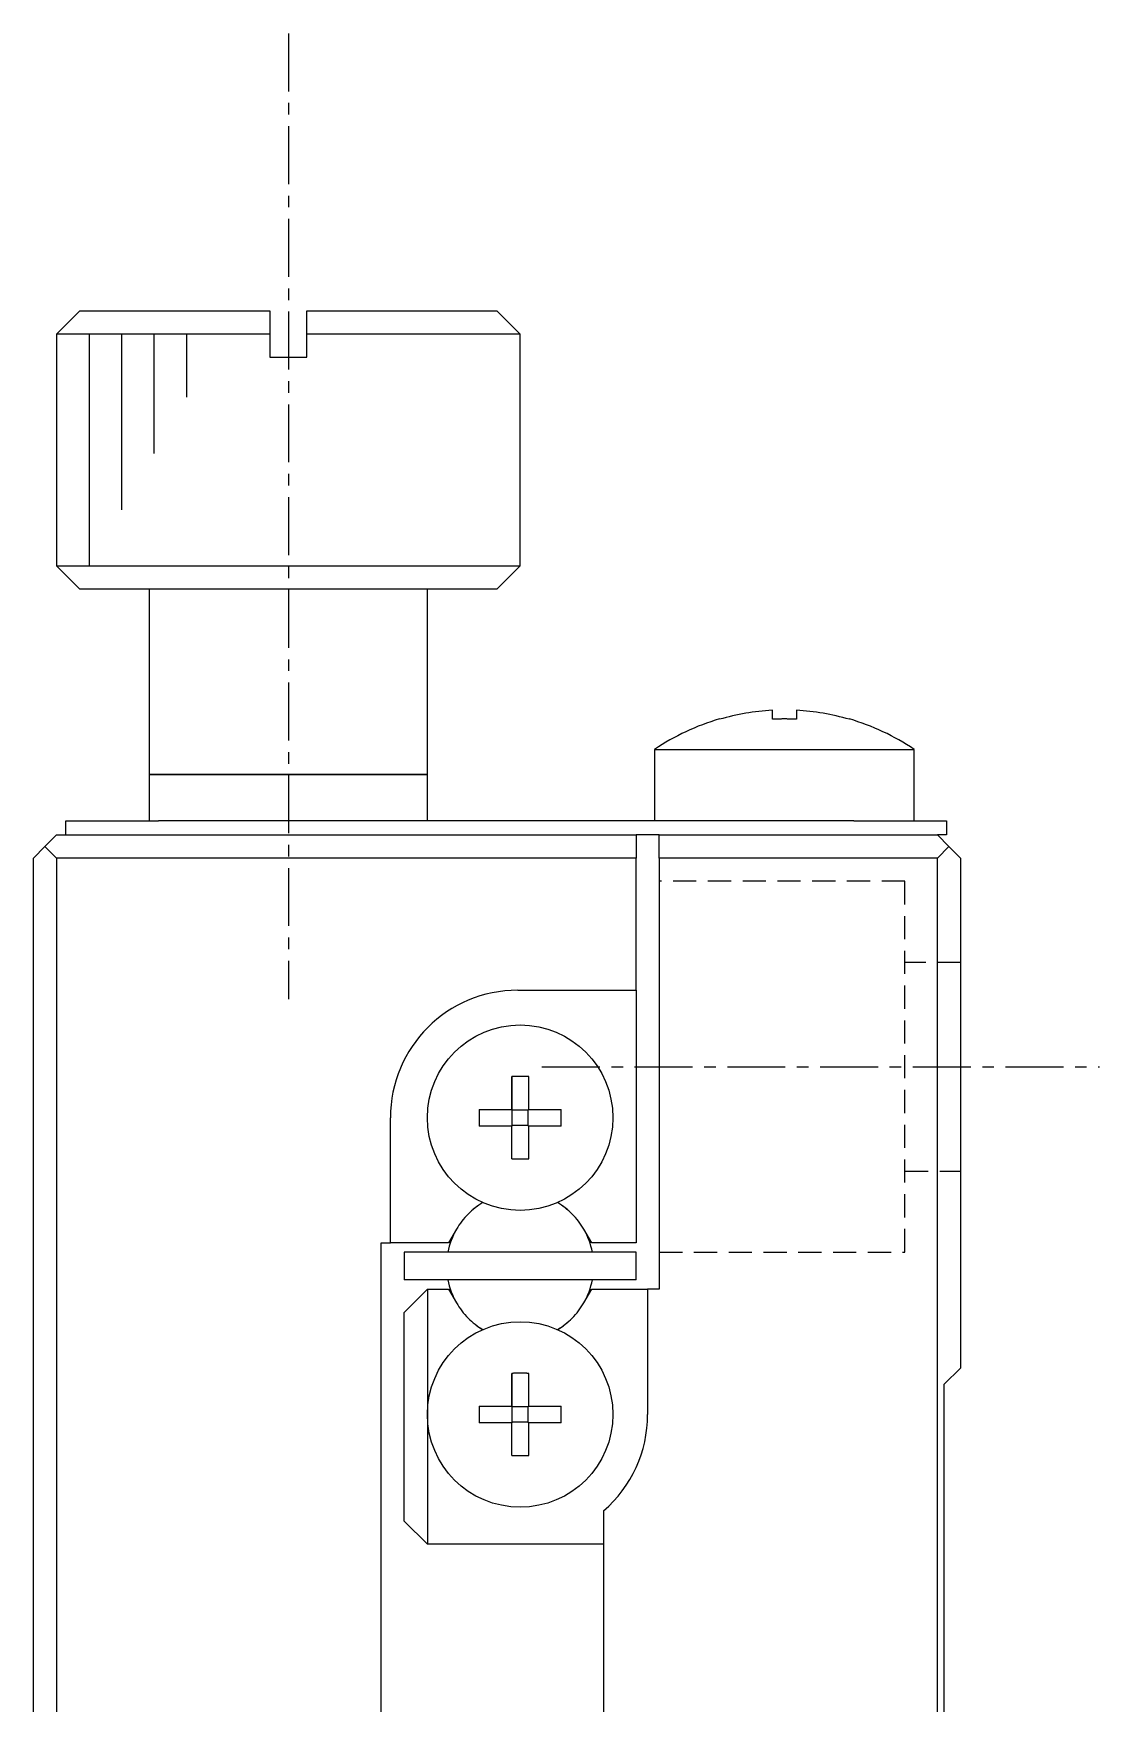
# Model space of a CAD drawing. Extents: x 1584 to 1890, y 19 to 245.
# Drawn here: x 1867.08 to 1890.08, y 208.47 to 244.49 of the extents above; entities that cross this region are included whole.
import ezdxf

# ---------------------------------------------------------------- set-up
doc = ezdxf.new("R2010")
doc.units = 0
doc.linetypes.add('CENTER', pattern=[2, 1.25, -0.25, 0.25, -0.25])
doc.linetypes.add('DASHED', pattern=[0.75, 0.5, -0.25])
doc.layers.get('0').update_dxf_attribs({"linetype": 'CONTINUOUS'})
doc.layers.add('CENTER', color=1, linetype='CENTER')

msp = doc.modelspace()

# ---------------------------------------------------------------- linework, layer by layer
at = {"color": 7, "linetype": 'CONTINUOUS'}
for p, q in [((1868.076, 238.504), (1867.576, 238.004)), ((1868.076, 238.504), (1872.176, 238.504)), ((1872.176, 238.504), (1872.176, 238.004)), ((1872.976, 238.004), (1872.976, 238.504)), ((1872.976, 238.504), (1877.076, 238.504)), ((1877.576, 238.004), (1877.076, 238.504)), ((1867.576, 238.004), (1867.576, 233.004)), ((1872.176, 238.004), (1867.576, 238.004)), ((1872.176, 238.004), (1872.176, 237.504)), ((1872.976, 237.504), (1872.976, 238.004)), ((1877.576, 238.004), (1872.976, 238.004)), ((1877.576, 233.004), (1877.576, 238.004)), ((1872.176, 237.504), (1872.976, 237.504)), ((1867.576, 233.004), (1868.076, 232.504)), ((1867.576, 233.004), (1872.576, 233.004)), ((1872.576, 233.004), (1877.576, 233.004)), ((1877.076, 232.504), (1877.576, 233.004)), ((1872.576, 232.504), (1868.076, 232.504)), ((1869.576, 232.504), (1869.576, 228.504)), ((1877.076, 232.504), (1872.576, 232.504)), ((1875.576, 228.504), (1875.576, 232.504)), ((1883.016, 229.698), (1883.016, 229.891)), ((1883.536, 229.891), (1883.536, 229.698)), ((1881.877, 229.698), (1881.874, 229.704)), ((1884.678, 229.704), (1884.675, 229.698)), ((1880.476, 229.047), (1880.476, 227.504)), ((1880.476, 229.047), (1886.076, 229.047)), ((1886.076, 227.504), (1886.076, 229.047)), ((1869.576, 228.504), (1869.576, 227.504)), ((1872.576, 228.504), (1869.576, 228.504)), ((1869.576, 228.504), (1872.576, 228.504)), ((1875.576, 228.504), (1872.576, 228.504)), ((1872.576, 228.504), (1875.576, 228.504)), ((1875.576, 227.504), (1875.576, 228.504)), ((1867.776, 227.504), (1869.776, 227.504)), ((1867.776, 227.204), (1867.776, 227.504)), ((1882.026, 227.504), (1869.776, 227.504)), ((1884.526, 227.504), (1882.026, 227.504)), ((1884.776, 227.504), (1884.526, 227.504)), ((1884.776, 227.504), (1886.776, 227.504)), ((1886.776, 227.504), (1886.776, 227.204)), ((1867.076, 226.704), (1867.326, 226.954)), ((1867.326, 226.954), (1867.576, 227.204)), ((1867.576, 226.704), (1867.326, 226.954)), ((1867.576, 227.204), (1880.076, 227.204)), ((1880.076, 227.204), (1880.076, 226.704)), ((1880.576, 227.204), (1880.076, 227.204)), ((1880.576, 226.704), (1880.576, 227.204)), ((1880.576, 227.204), (1886.576, 227.204)), ((1886.576, 227.204), (1886.826, 226.954)), ((1886.776, 227.204), (1886.576, 227.204)), ((1886.826, 226.954), (1886.576, 226.704)), ((1887.076, 226.704), (1886.826, 226.954)), ((1867.076, 127.704), (1867.076, 226.704)), ((1880.076, 226.704), (1867.576, 226.704)), ((1867.576, 226.704), (1867.576, 127.704)), ((1880.076, 223.854), (1880.076, 226.704)), ((1886.576, 226.704), (1880.576, 226.704)), ((1880.576, 226.704), (1880.576, 217.404)), ((1886.576, 127.704), (1886.576, 226.704)), ((1887.076, 226.704), (1887.076, 215.704)), ((1877.526, 223.854), (1880.076, 223.854)), ((1880.076, 223.854), (1880.076, 218.404)), ((1877.396, 221.991), (1877.396, 221.284)), ((1877.396, 221.284), (1877.396, 221.991)), ((1877.756, 221.991), (1877.756, 221.284)), ((1876.689, 221.284), (1877.396, 221.284)), ((1877.406, 221.274), (1877.396, 221.284)), ((1877.406, 220.935), (1877.406, 221.274)), ((1877.406, 221.274), (1877.745, 221.274)), ((1877.745, 221.274), (1877.756, 221.284)), ((1877.745, 221.274), (1877.745, 220.935)), ((1877.756, 221.284), (1878.462, 221.284)), ((1874.776, 218.404), (1874.776, 221.104)), ((1877.396, 220.924), (1876.689, 220.924)), ((1877.406, 220.935), (1877.396, 220.924)), ((1877.396, 220.218), (1877.396, 220.924)), ((1877.396, 220.218), (1877.396, 220.924)), ((1877.745, 220.935), (1877.406, 220.935)), ((1877.745, 220.935), (1877.756, 220.924)), ((1878.462, 220.924), (1877.756, 220.924)), ((1877.756, 220.924), (1877.756, 220.218)), ((1876.201, 218.698), (1876.031, 218.404)), ((1879.12, 218.404), (1878.951, 218.698)), ((1874.576, 218.404), (1874.776, 218.404)), ((1874.576, 136.004), (1874.576, 218.404)), ((1876.031, 218.404), (1874.776, 218.404)), ((1880.076, 218.404), (1879.12, 218.404)), ((1880.076, 218.204), (1875.076, 218.204)), ((1875.076, 218.204), (1875.076, 217.604)), ((1880.076, 217.604), (1880.076, 218.204)), ((1880.076, 217.604), (1875.076, 217.604)), ((1875.076, 216.904), (1875.576, 217.404)), ((1875.576, 217.404), (1876.031, 217.404)), ((1875.576, 217.404), (1875.576, 214.704)), ((1876.031, 217.404), (1876.201, 217.111)), ((1878.951, 217.111), (1879.12, 217.404)), ((1879.12, 217.404), (1880.326, 217.404)), ((1880.576, 217.404), (1880.326, 217.404)), ((1880.326, 217.404), (1880.326, 214.704)), ((1875.076, 212.404), (1875.076, 216.904)), ((1877.396, 215.591), (1877.396, 214.884)), ((1877.396, 214.884), (1877.396, 215.591)), ((1877.756, 215.591), (1877.756, 214.884)), ((1886.726, 215.354), (1887.076, 215.704)), ((1886.726, 139.054), (1886.726, 215.354)), ((1875.576, 214.704), (1875.576, 211.904)), ((1876.689, 214.884), (1877.396, 214.884)), ((1877.406, 214.874), (1877.396, 214.884)), ((1877.406, 214.535), (1877.406, 214.874)), ((1877.406, 214.874), (1877.745, 214.874)), ((1877.745, 214.874), (1877.756, 214.884)), ((1877.745, 214.874), (1877.745, 214.535)), ((1877.756, 214.884), (1878.462, 214.884)), ((1877.396, 214.524), (1876.689, 214.524)), ((1877.406, 214.535), (1877.396, 214.524)), ((1877.396, 213.818), (1877.396, 214.524)), ((1877.396, 213.818), (1877.396, 214.524)), ((1877.745, 214.535), (1877.406, 214.535)), ((1877.745, 214.535), (1877.756, 214.524)), ((1878.462, 214.524), (1877.756, 214.524)), ((1877.756, 214.524), (1877.756, 213.818)), ((1879.376, 212.625), (1879.376, 189.779)), ((1875.576, 211.904), (1875.076, 212.404)), ((1879.376, 211.904), (1875.576, 211.904))]:
    msp.add_line(p, q, dxfattribs=at)
at = {"color": 3, "linetype": 'CONTINUOUS'}
for p, q in [((1868.276, 238.004), (1868.276, 233.004)), ((1868.976, 238.004), (1868.976, 234.217)), ((1869.676, 238.004), (1869.676, 235.429)), ((1870.376, 238.004), (1870.376, 236.642))]:
    msp.add_line(p, q, dxfattribs=at)
at = {"color": 3, "linetype": 'DASHED'}
for p, q in [((1885.876, 226.204), (1880.576, 226.204)), ((1885.876, 218.204), (1885.876, 226.204)), ((1887.076, 224.454), (1885.876, 224.454)), ((1885.876, 219.954), (1887.076, 219.954)), ((1880.576, 218.204), (1885.876, 218.204))]:
    msp.add_line(p, q, dxfattribs=at)
at = {"color": 7, "linetype": 'CONTINUOUS'}
for points in [[(1883.54, 229.698, 0), (1883.53, 229.698, 0), (1883.53, 229.698, 0), (1883.52, 229.698, 0), (1883.52, 229.698, 0), (1883.52, 229.699, 0), (1883.51, 229.699, 0), (1883.51, 229.699, 0), (1883.5, 229.699, 0), (1883.5, 229.699, 0), (1883.5, 229.699, 0), (1883.49, 229.7, 0), (1883.49, 229.7, 0), (1883.48, 229.7, 0), (1883.48, 229.7, 0), (1883.47, 229.7, 0), (1883.47, 229.7, 0), (1883.47, 229.7, 0), (1883.46, 229.701, 0), (1883.46, 229.701, 0), (1883.45, 229.701, 0), (1883.45, 229.701, 0), (1883.45, 229.701, 0), (1883.44, 229.701, 0), (1883.44, 229.701, 0), (1883.43, 229.702, 0), (1883.43, 229.702, 0), (1883.43, 229.702, 0), (1883.42, 229.702, 0), (1883.42, 229.702, 0), (1883.41, 229.702, 0), (1883.41, 229.702, 0), (1883.41, 229.702, 0), (1883.4, 229.702, 0), (1883.4, 229.702, 0), (1883.39, 229.703, 0), (1883.39, 229.703, 0), (1883.39, 229.703, 0), (1883.38, 229.703, 0), (1883.38, 229.703, 0), (1883.37, 229.703, 0), (1883.37, 229.703, 0), (1883.37, 229.703, 0), (1883.36, 229.703, 0), (1883.36, 229.703, 0), (1883.35, 229.703, 0), (1883.35, 229.703, 0), (1883.34, 229.703, 0), (1883.34, 229.703, 0), (1883.34, 229.703, 0), (1883.33, 229.704, 0), (1883.33, 229.704, 0), (1883.32, 229.704, 0), (1883.32, 229.704, 0), (1883.32, 229.704, 0), (1883.31, 229.704, 0), (1883.31, 229.704, 0), (1883.3, 229.704, 0), (1883.3, 229.704, 0), (1883.3, 229.704, 0), (1883.29, 229.704, 0), (1883.29, 229.704, 0), (1883.28, 229.704, 0), (1883.28, 229.704, 0), (1883.28, 229.704, 0), (1883.27, 229.704, 0), (1883.27, 229.704, 0), (1883.26, 229.704, 0), (1883.26, 229.704, 0), (1883.26, 229.704, 0), (1883.25, 229.704, 0), (1883.25, 229.704, 0), (1883.24, 229.704, 0), (1883.24, 229.704, 0), (1883.24, 229.704, 0), (1883.23, 229.704, 0), (1883.23, 229.704, 0), (1883.22, 229.704, 0), (1883.22, 229.704, 0), (1883.21, 229.703, 0), (1883.21, 229.703, 0), (1883.21, 229.703, 0), (1883.2, 229.703, 0), (1883.2, 229.703, 0), (1883.19, 229.703, 0), (1883.19, 229.703, 0), (1883.19, 229.703, 0), (1883.18, 229.703, 0), (1883.18, 229.703, 0), (1883.17, 229.703, 0), (1883.17, 229.703, 0), (1883.17, 229.703, 0), (1883.16, 229.703, 0), (1883.16, 229.703, 0), (1883.15, 229.702, 0), (1883.15, 229.702, 0), (1883.15, 229.702, 0), (1883.14, 229.702, 0), (1883.14, 229.702, 0), (1883.13, 229.702, 0), (1883.13, 229.702, 0), (1883.13, 229.702, 0), (1883.12, 229.702, 0), (1883.12, 229.702, 0), (1883.11, 229.701, 0), (1883.11, 229.701, 0), (1883.11, 229.701, 0), (1883.1, 229.701, 0), (1883.1, 229.701, 0), (1883.09, 229.701, 0), (1883.09, 229.701, 0), (1883.08, 229.7, 0), (1883.08, 229.7, 0), (1883.08, 229.7, 0), (1883.07, 229.7, 0), (1883.07, 229.7, 0), (1883.06, 229.7, 0), (1883.06, 229.7, 0), (1883.06, 229.699, 0), (1883.05, 229.699, 0), (1883.05, 229.699, 0), (1883.04, 229.699, 0), (1883.04, 229.699, 0), (1883.04, 229.699, 0), (1883.03, 229.698, 0), (1883.03, 229.698, 0), (1883.02, 229.698, 0), (1883.02, 229.698, 0), (1883.02, 229.698, 0)], [(1877.76, 221.991, 0), (1877.75, 221.991, 0), (1877.75, 221.991, 0), (1877.75, 221.991, 0), (1877.74, 221.991, 0), (1877.74, 221.991, 0), (1877.74, 221.991, 0), (1877.74, 221.991, 0), (1877.73, 221.991, 0), (1877.73, 221.991, 0), (1877.73, 221.991, 0), (1877.72, 221.992, 0), (1877.72, 221.992, 0), (1877.72, 221.992, 0), (1877.72, 221.992, 0), (1877.71, 221.992, 0), (1877.71, 221.992, 0), (1877.71, 221.992, 0), (1877.71, 221.992, 0), (1877.7, 221.992, 0), (1877.7, 221.992, 0), (1877.7, 221.992, 0), (1877.69, 221.992, 0), (1877.69, 221.992, 0), (1877.69, 221.992, 0), (1877.69, 221.992, 0), (1877.68, 221.992, 0), (1877.68, 221.992, 0), (1877.68, 221.992, 0), (1877.67, 221.992, 0), (1877.67, 221.992, 0), (1877.67, 221.992, 0), (1877.67, 221.992, 0), (1877.66, 221.993, 0), (1877.66, 221.993, 0), (1877.66, 221.993, 0), (1877.65, 221.993, 0), (1877.65, 221.993, 0), (1877.65, 221.993, 0), (1877.65, 221.993, 0), (1877.64, 221.993, 0), (1877.64, 221.993, 0), (1877.64, 221.993, 0), (1877.63, 221.993, 0), (1877.63, 221.993, 0), (1877.63, 221.993, 0), (1877.63, 221.993, 0), (1877.62, 221.993, 0), (1877.62, 221.993, 0), (1877.62, 221.993, 0), (1877.62, 221.993, 0), (1877.61, 221.993, 0), (1877.61, 221.993, 0), (1877.61, 221.993, 0), (1877.6, 221.993, 0), (1877.6, 221.993, 0), (1877.6, 221.993, 0), (1877.6, 221.993, 0), (1877.59, 221.993, 0), (1877.59, 221.993, 0), (1877.59, 221.993, 0), (1877.58, 221.993, 0), (1877.58, 221.993, 0), (1877.58, 221.993, 0), (1877.58, 221.993, 0), (1877.57, 221.993, 0), (1877.57, 221.993, 0), (1877.57, 221.993, 0), (1877.56, 221.993, 0), (1877.56, 221.993, 0), (1877.56, 221.993, 0), (1877.56, 221.993, 0), (1877.55, 221.993, 0), (1877.55, 221.993, 0), (1877.55, 221.993, 0), (1877.54, 221.993, 0), (1877.54, 221.993, 0), (1877.54, 221.993, 0), (1877.54, 221.993, 0), (1877.53, 221.993, 0), (1877.53, 221.993, 0), (1877.53, 221.993, 0), (1877.53, 221.993, 0), (1877.52, 221.993, 0), (1877.52, 221.993, 0), (1877.52, 221.993, 0), (1877.51, 221.993, 0), (1877.51, 221.993, 0), (1877.51, 221.993, 0), (1877.51, 221.993, 0), (1877.5, 221.993, 0), (1877.5, 221.993, 0), (1877.5, 221.993, 0), (1877.49, 221.993, 0), (1877.49, 221.993, 0), (1877.49, 221.993, 0), (1877.49, 221.992, 0), (1877.48, 221.992, 0), (1877.48, 221.992, 0), (1877.48, 221.992, 0), (1877.47, 221.992, 0), (1877.47, 221.992, 0), (1877.47, 221.992, 0), (1877.47, 221.992, 0), (1877.46, 221.992, 0), (1877.46, 221.992, 0), (1877.46, 221.992, 0), (1877.45, 221.992, 0), (1877.45, 221.992, 0), (1877.45, 221.992, 0), (1877.45, 221.992, 0), (1877.44, 221.992, 0), (1877.44, 221.992, 0), (1877.44, 221.992, 0), (1877.44, 221.992, 0), (1877.43, 221.992, 0), (1877.43, 221.992, 0), (1877.43, 221.992, 0), (1877.42, 221.991, 0), (1877.42, 221.991, 0), (1877.42, 221.991, 0), (1877.42, 221.991, 0), (1877.41, 221.991, 0), (1877.41, 221.991, 0), (1877.41, 221.991, 0), (1877.4, 221.991, 0), (1877.4, 221.991, 0), (1877.4, 221.991, 0), (1877.4, 221.991, 0)], [(1876.69, 221.284, 0), (1876.69, 221.282, 0), (1876.69, 221.279, 0), (1876.69, 221.276, 0), (1876.69, 221.273, 0), (1876.69, 221.27, 0), (1876.69, 221.268, 0), (1876.69, 221.265, 0), (1876.69, 221.262, 0), (1876.69, 221.259, 0), (1876.69, 221.256, 0), (1876.69, 221.254, 0), (1876.69, 221.251, 0), (1876.69, 221.248, 0), (1876.69, 221.245, 0), (1876.69, 221.242, 0), (1876.69, 221.239, 0), (1876.69, 221.237, 0), (1876.69, 221.234, 0), (1876.69, 221.231, 0), (1876.69, 221.228, 0), (1876.69, 221.225, 0), (1876.69, 221.223, 0), (1876.69, 221.22, 0), (1876.69, 221.217, 0), (1876.69, 221.214, 0), (1876.69, 221.211, 0), (1876.69, 221.209, 0), (1876.69, 221.206, 0), (1876.69, 221.203, 0), (1876.69, 221.2, 0), (1876.69, 221.197, 0), (1876.69, 221.194, 0), (1876.69, 221.192, 0), (1876.69, 221.189, 0), (1876.69, 221.186, 0), (1876.69, 221.183, 0), (1876.69, 221.18, 0), (1876.69, 221.178, 0), (1876.69, 221.175, 0), (1876.69, 221.172, 0), (1876.69, 221.169, 0), (1876.69, 221.166, 0), (1876.69, 221.164, 0), (1876.69, 221.161, 0), (1876.69, 221.158, 0), (1876.69, 221.155, 0), (1876.69, 221.152, 0), (1876.69, 221.149, 0), (1876.69, 221.147, 0), (1876.69, 221.144, 0), (1876.69, 221.141, 0), (1876.69, 221.138, 0), (1876.69, 221.135, 0), (1876.69, 221.133, 0), (1876.69, 221.13, 0), (1876.69, 221.127, 0), (1876.69, 221.124, 0), (1876.69, 221.121, 0), (1876.69, 221.119, 0), (1876.69, 221.116, 0), (1876.69, 221.113, 0), (1876.69, 221.11, 0), (1876.69, 221.107, 0), (1876.69, 221.104, 0), (1876.69, 221.102, 0), (1876.69, 221.099, 0), (1876.69, 221.096, 0), (1876.69, 221.093, 0), (1876.69, 221.09, 0), (1876.69, 221.088, 0), (1876.69, 221.085, 0), (1876.69, 221.082, 0), (1876.69, 221.079, 0), (1876.69, 221.076, 0), (1876.69, 221.073, 0), (1876.69, 221.071, 0), (1876.69, 221.068, 0), (1876.69, 221.065, 0), (1876.69, 221.062, 0), (1876.69, 221.059, 0), (1876.69, 221.057, 0), (1876.69, 221.054, 0), (1876.69, 221.051, 0), (1876.69, 221.048, 0), (1876.69, 221.045, 0), (1876.69, 221.043, 0), (1876.69, 221.04, 0), (1876.69, 221.037, 0), (1876.69, 221.034, 0), (1876.69, 221.031, 0), (1876.69, 221.028, 0), (1876.69, 221.026, 0), (1876.69, 221.023, 0), (1876.69, 221.02, 0), (1876.69, 221.017, 0), (1876.69, 221.014, 0), (1876.69, 221.012, 0), (1876.69, 221.009, 0), (1876.69, 221.006, 0), (1876.69, 221.003, 0), (1876.69, 221, 0), (1876.69, 220.998, 0), (1876.69, 220.995, 0), (1876.69, 220.992, 0), (1876.69, 220.989, 0), (1876.69, 220.986, 0), (1876.69, 220.983, 0), (1876.69, 220.981, 0), (1876.69, 220.978, 0), (1876.69, 220.975, 0), (1876.69, 220.972, 0), (1876.69, 220.969, 0), (1876.69, 220.967, 0), (1876.69, 220.964, 0), (1876.69, 220.961, 0), (1876.69, 220.958, 0), (1876.69, 220.955, 0), (1876.69, 220.953, 0), (1876.69, 220.95, 0), (1876.69, 220.947, 0), (1876.69, 220.944, 0), (1876.69, 220.941, 0), (1876.69, 220.938, 0), (1876.69, 220.936, 0), (1876.69, 220.933, 0), (1876.69, 220.93, 0), (1876.69, 220.927, 0), (1876.69, 220.924, 0)], [(1878.46, 220.924, 0), (1878.46, 220.927, 0), (1878.46, 220.93, 0), (1878.46, 220.933, 0), (1878.46, 220.936, 0), (1878.46, 220.938, 0), (1878.46, 220.941, 0), (1878.46, 220.944, 0), (1878.46, 220.947, 0), (1878.46, 220.95, 0), (1878.46, 220.953, 0), (1878.46, 220.955, 0), (1878.46, 220.958, 0), (1878.46, 220.961, 0), (1878.46, 220.964, 0), (1878.46, 220.967, 0), (1878.46, 220.969, 0), (1878.46, 220.972, 0), (1878.46, 220.975, 0), (1878.46, 220.978, 0), (1878.46, 220.981, 0), (1878.46, 220.983, 0), (1878.46, 220.986, 0), (1878.46, 220.989, 0), (1878.46, 220.992, 0), (1878.46, 220.995, 0), (1878.46, 220.998, 0), (1878.46, 221, 0), (1878.46, 221.003, 0), (1878.46, 221.006, 0), (1878.46, 221.009, 0), (1878.46, 221.012, 0), (1878.46, 221.014, 0), (1878.46, 221.017, 0), (1878.46, 221.02, 0), (1878.46, 221.023, 0), (1878.46, 221.026, 0), (1878.46, 221.028, 0), (1878.46, 221.031, 0), (1878.46, 221.034, 0), (1878.46, 221.037, 0), (1878.46, 221.04, 0), (1878.46, 221.043, 0), (1878.46, 221.045, 0), (1878.46, 221.048, 0), (1878.46, 221.051, 0), (1878.46, 221.054, 0), (1878.46, 221.057, 0), (1878.46, 221.059, 0), (1878.46, 221.062, 0), (1878.46, 221.065, 0), (1878.46, 221.068, 0), (1878.46, 221.071, 0), (1878.46, 221.073, 0), (1878.46, 221.076, 0), (1878.46, 221.079, 0), (1878.46, 221.082, 0), (1878.46, 221.085, 0), (1878.46, 221.088, 0), (1878.46, 221.09, 0), (1878.46, 221.093, 0), (1878.46, 221.096, 0), (1878.46, 221.099, 0), (1878.46, 221.102, 0), (1878.46, 221.104, 0), (1878.46, 221.107, 0), (1878.46, 221.11, 0), (1878.46, 221.113, 0), (1878.46, 221.116, 0), (1878.46, 221.119, 0), (1878.46, 221.121, 0), (1878.46, 221.124, 0), (1878.46, 221.127, 0), (1878.46, 221.13, 0), (1878.46, 221.133, 0), (1878.46, 221.135, 0), (1878.46, 221.138, 0), (1878.46, 221.141, 0), (1878.46, 221.144, 0), (1878.46, 221.147, 0), (1878.46, 221.149, 0), (1878.46, 221.152, 0), (1878.46, 221.155, 0), (1878.46, 221.158, 0), (1878.46, 221.161, 0), (1878.46, 221.164, 0), (1878.46, 221.166, 0), (1878.46, 221.169, 0), (1878.46, 221.172, 0), (1878.46, 221.175, 0), (1878.46, 221.178, 0), (1878.46, 221.18, 0), (1878.46, 221.183, 0), (1878.46, 221.186, 0), (1878.46, 221.189, 0), (1878.46, 221.192, 0), (1878.46, 221.194, 0), (1878.46, 221.197, 0), (1878.46, 221.2, 0), (1878.46, 221.203, 0), (1878.46, 221.206, 0), (1878.46, 221.209, 0), (1878.46, 221.211, 0), (1878.46, 221.214, 0), (1878.46, 221.217, 0), (1878.46, 221.22, 0), (1878.46, 221.223, 0), (1878.46, 221.225, 0), (1878.46, 221.228, 0), (1878.46, 221.231, 0), (1878.46, 221.234, 0), (1878.46, 221.237, 0), (1878.46, 221.239, 0), (1878.46, 221.242, 0), (1878.46, 221.245, 0), (1878.46, 221.248, 0), (1878.46, 221.251, 0), (1878.46, 221.254, 0), (1878.46, 221.256, 0), (1878.46, 221.259, 0), (1878.46, 221.262, 0), (1878.46, 221.265, 0), (1878.46, 221.268, 0), (1878.46, 221.27, 0), (1878.46, 221.273, 0), (1878.46, 221.276, 0), (1878.46, 221.279, 0), (1878.46, 221.282, 0), (1878.46, 221.284, 0)], [(1877.4, 220.218, 0), (1877.4, 220.218, 0), (1877.4, 220.218, 0), (1877.4, 220.218, 0), (1877.41, 220.218, 0), (1877.41, 220.218, 0), (1877.41, 220.218, 0), (1877.42, 220.218, 0), (1877.42, 220.218, 0), (1877.42, 220.217, 0), (1877.42, 220.217, 0), (1877.43, 220.217, 0), (1877.43, 220.217, 0), (1877.43, 220.217, 0), (1877.44, 220.217, 0), (1877.44, 220.217, 0), (1877.44, 220.217, 0), (1877.44, 220.217, 0), (1877.45, 220.217, 0), (1877.45, 220.217, 0), (1877.45, 220.217, 0), (1877.45, 220.217, 0), (1877.46, 220.217, 0), (1877.46, 220.217, 0), (1877.46, 220.217, 0), (1877.47, 220.217, 0), (1877.47, 220.217, 0), (1877.47, 220.217, 0), (1877.47, 220.217, 0), (1877.48, 220.216, 0), (1877.48, 220.216, 0), (1877.48, 220.216, 0), (1877.49, 220.216, 0), (1877.49, 220.216, 0), (1877.49, 220.216, 0), (1877.49, 220.216, 0), (1877.5, 220.216, 0), (1877.5, 220.216, 0), (1877.5, 220.216, 0), (1877.51, 220.216, 0), (1877.51, 220.216, 0), (1877.51, 220.216, 0), (1877.51, 220.216, 0), (1877.52, 220.216, 0), (1877.52, 220.216, 0), (1877.52, 220.216, 0), (1877.53, 220.216, 0), (1877.53, 220.216, 0), (1877.53, 220.216, 0), (1877.53, 220.216, 0), (1877.54, 220.216, 0), (1877.54, 220.216, 0), (1877.54, 220.216, 0), (1877.54, 220.216, 0), (1877.55, 220.216, 0), (1877.55, 220.216, 0), (1877.55, 220.216, 0), (1877.56, 220.216, 0), (1877.56, 220.216, 0), (1877.56, 220.216, 0), (1877.56, 220.216, 0), (1877.57, 220.216, 0), (1877.57, 220.216, 0), (1877.57, 220.216, 0), (1877.58, 220.216, 0), (1877.58, 220.216, 0), (1877.58, 220.216, 0), (1877.58, 220.216, 0), (1877.59, 220.216, 0), (1877.59, 220.216, 0), (1877.59, 220.216, 0), (1877.6, 220.216, 0), (1877.6, 220.216, 0), (1877.6, 220.216, 0), (1877.6, 220.216, 0), (1877.61, 220.216, 0), (1877.61, 220.216, 0), (1877.61, 220.216, 0), (1877.62, 220.216, 0), (1877.62, 220.216, 0), (1877.62, 220.216, 0), (1877.62, 220.216, 0), (1877.63, 220.216, 0), (1877.63, 220.216, 0), (1877.63, 220.216, 0), (1877.63, 220.216, 0), (1877.64, 220.216, 0), (1877.64, 220.216, 0), (1877.64, 220.216, 0), (1877.65, 220.216, 0), (1877.65, 220.216, 0), (1877.65, 220.216, 0), (1877.65, 220.216, 0), (1877.66, 220.216, 0), (1877.66, 220.216, 0), (1877.66, 220.216, 0), (1877.67, 220.216, 0), (1877.67, 220.216, 0), (1877.67, 220.216, 0), (1877.67, 220.216, 0), (1877.68, 220.217, 0), (1877.68, 220.217, 0), (1877.68, 220.217, 0), (1877.69, 220.217, 0), (1877.69, 220.217, 0), (1877.69, 220.217, 0), (1877.69, 220.217, 0), (1877.7, 220.217, 0), (1877.7, 220.217, 0), (1877.7, 220.217, 0), (1877.71, 220.217, 0), (1877.71, 220.217, 0), (1877.71, 220.217, 0), (1877.71, 220.217, 0), (1877.72, 220.217, 0), (1877.72, 220.217, 0), (1877.72, 220.217, 0), (1877.72, 220.217, 0), (1877.73, 220.217, 0), (1877.73, 220.217, 0), (1877.73, 220.218, 0), (1877.74, 220.218, 0), (1877.74, 220.218, 0), (1877.74, 220.218, 0), (1877.74, 220.218, 0), (1877.75, 220.218, 0), (1877.75, 220.218, 0), (1877.75, 220.218, 0), (1877.76, 220.218, 0)], [(1877.76, 215.591, 0), (1877.75, 215.591, 0), (1877.75, 215.591, 0), (1877.75, 215.591, 0), (1877.74, 215.591, 0), (1877.74, 215.591, 0), (1877.74, 215.591, 0), (1877.74, 215.591, 0), (1877.73, 215.591, 0), (1877.73, 215.591, 0), (1877.73, 215.591, 0), (1877.72, 215.592, 0), (1877.72, 215.592, 0), (1877.72, 215.592, 0), (1877.72, 215.592, 0), (1877.71, 215.592, 0), (1877.71, 215.592, 0), (1877.71, 215.592, 0), (1877.71, 215.592, 0), (1877.7, 215.592, 0), (1877.7, 215.592, 0), (1877.7, 215.592, 0), (1877.69, 215.592, 0), (1877.69, 215.592, 0), (1877.69, 215.592, 0), (1877.69, 215.592, 0), (1877.68, 215.592, 0), (1877.68, 215.592, 0), (1877.68, 215.592, 0), (1877.67, 215.592, 0), (1877.67, 215.592, 0), (1877.67, 215.592, 0), (1877.67, 215.592, 0), (1877.66, 215.593, 0), (1877.66, 215.593, 0), (1877.66, 215.593, 0), (1877.65, 215.593, 0), (1877.65, 215.593, 0), (1877.65, 215.593, 0), (1877.65, 215.593, 0), (1877.64, 215.593, 0), (1877.64, 215.593, 0), (1877.64, 215.593, 0), (1877.63, 215.593, 0), (1877.63, 215.593, 0), (1877.63, 215.593, 0), (1877.63, 215.593, 0), (1877.62, 215.593, 0), (1877.62, 215.593, 0), (1877.62, 215.593, 0), (1877.62, 215.593, 0), (1877.61, 215.593, 0), (1877.61, 215.593, 0), (1877.61, 215.593, 0), (1877.6, 215.593, 0), (1877.6, 215.593, 0), (1877.6, 215.593, 0), (1877.6, 215.593, 0), (1877.59, 215.593, 0), (1877.59, 215.593, 0), (1877.59, 215.593, 0), (1877.58, 215.593, 0), (1877.58, 215.593, 0), (1877.58, 215.593, 0), (1877.58, 215.593, 0), (1877.57, 215.593, 0), (1877.57, 215.593, 0), (1877.57, 215.593, 0), (1877.56, 215.593, 0), (1877.56, 215.593, 0), (1877.56, 215.593, 0), (1877.56, 215.593, 0), (1877.55, 215.593, 0), (1877.55, 215.593, 0), (1877.55, 215.593, 0), (1877.54, 215.593, 0), (1877.54, 215.593, 0), (1877.54, 215.593, 0), (1877.54, 215.593, 0), (1877.53, 215.593, 0), (1877.53, 215.593, 0), (1877.53, 215.593, 0), (1877.53, 215.593, 0), (1877.52, 215.593, 0), (1877.52, 215.593, 0), (1877.52, 215.593, 0), (1877.51, 215.593, 0), (1877.51, 215.593, 0), (1877.51, 215.593, 0), (1877.51, 215.593, 0), (1877.5, 215.593, 0), (1877.5, 215.593, 0), (1877.5, 215.593, 0), (1877.49, 215.593, 0), (1877.49, 215.593, 0), (1877.49, 215.593, 0), (1877.49, 215.592, 0), (1877.48, 215.592, 0), (1877.48, 215.592, 0), (1877.48, 215.592, 0), (1877.47, 215.592, 0), (1877.47, 215.592, 0), (1877.47, 215.592, 0), (1877.47, 215.592, 0), (1877.46, 215.592, 0), (1877.46, 215.592, 0), (1877.46, 215.592, 0), (1877.45, 215.592, 0), (1877.45, 215.592, 0), (1877.45, 215.592, 0), (1877.45, 215.592, 0), (1877.44, 215.592, 0), (1877.44, 215.592, 0), (1877.44, 215.592, 0), (1877.44, 215.592, 0), (1877.43, 215.592, 0), (1877.43, 215.592, 0), (1877.43, 215.592, 0), (1877.42, 215.591, 0), (1877.42, 215.591, 0), (1877.42, 215.591, 0), (1877.42, 215.591, 0), (1877.41, 215.591, 0), (1877.41, 215.591, 0), (1877.41, 215.591, 0), (1877.4, 215.591, 0), (1877.4, 215.591, 0), (1877.4, 215.591, 0), (1877.4, 215.591, 0)], [(1876.69, 214.884, 0), (1876.69, 214.882, 0), (1876.69, 214.879, 0), (1876.69, 214.876, 0), (1876.69, 214.873, 0), (1876.69, 214.87, 0), (1876.69, 214.868, 0), (1876.69, 214.865, 0), (1876.69, 214.862, 0), (1876.69, 214.859, 0), (1876.69, 214.856, 0), (1876.69, 214.854, 0), (1876.69, 214.851, 0), (1876.69, 214.848, 0), (1876.69, 214.845, 0), (1876.69, 214.842, 0), (1876.69, 214.839, 0), (1876.69, 214.837, 0), (1876.69, 214.834, 0), (1876.69, 214.831, 0), (1876.69, 214.828, 0), (1876.69, 214.825, 0), (1876.69, 214.823, 0), (1876.69, 214.82, 0), (1876.69, 214.817, 0), (1876.69, 214.814, 0), (1876.69, 214.811, 0), (1876.69, 214.809, 0), (1876.69, 214.806, 0), (1876.69, 214.803, 0), (1876.69, 214.8, 0), (1876.69, 214.797, 0), (1876.69, 214.794, 0), (1876.69, 214.792, 0), (1876.69, 214.789, 0), (1876.69, 214.786, 0), (1876.69, 214.783, 0), (1876.69, 214.78, 0), (1876.69, 214.778, 0), (1876.69, 214.775, 0), (1876.69, 214.772, 0), (1876.69, 214.769, 0), (1876.69, 214.766, 0), (1876.69, 214.764, 0), (1876.69, 214.761, 0), (1876.69, 214.758, 0), (1876.69, 214.755, 0), (1876.69, 214.752, 0), (1876.69, 214.749, 0), (1876.69, 214.747, 0), (1876.69, 214.744, 0), (1876.69, 214.741, 0), (1876.69, 214.738, 0), (1876.69, 214.735, 0), (1876.69, 214.733, 0), (1876.69, 214.73, 0), (1876.69, 214.727, 0), (1876.69, 214.724, 0), (1876.69, 214.721, 0), (1876.69, 214.719, 0), (1876.69, 214.716, 0), (1876.69, 214.713, 0), (1876.69, 214.71, 0), (1876.69, 214.707, 0), (1876.69, 214.704, 0), (1876.69, 214.702, 0), (1876.69, 214.699, 0), (1876.69, 214.696, 0), (1876.69, 214.693, 0), (1876.69, 214.69, 0), (1876.69, 214.688, 0), (1876.69, 214.685, 0), (1876.69, 214.682, 0), (1876.69, 214.679, 0), (1876.69, 214.676, 0), (1876.69, 214.673, 0), (1876.69, 214.671, 0), (1876.69, 214.668, 0), (1876.69, 214.665, 0), (1876.69, 214.662, 0), (1876.69, 214.659, 0), (1876.69, 214.657, 0), (1876.69, 214.654, 0), (1876.69, 214.651, 0), (1876.69, 214.648, 0), (1876.69, 214.645, 0), (1876.69, 214.643, 0), (1876.69, 214.64, 0), (1876.69, 214.637, 0), (1876.69, 214.634, 0), (1876.69, 214.631, 0), (1876.69, 214.628, 0), (1876.69, 214.626, 0), (1876.69, 214.623, 0), (1876.69, 214.62, 0), (1876.69, 214.617, 0), (1876.69, 214.614, 0), (1876.69, 214.612, 0), (1876.69, 214.609, 0), (1876.69, 214.606, 0), (1876.69, 214.603, 0), (1876.69, 214.6, 0), (1876.69, 214.598, 0), (1876.69, 214.595, 0), (1876.69, 214.592, 0), (1876.69, 214.589, 0), (1876.69, 214.586, 0), (1876.69, 214.583, 0), (1876.69, 214.581, 0), (1876.69, 214.578, 0), (1876.69, 214.575, 0), (1876.69, 214.572, 0), (1876.69, 214.569, 0), (1876.69, 214.567, 0), (1876.69, 214.564, 0), (1876.69, 214.561, 0), (1876.69, 214.558, 0), (1876.69, 214.555, 0), (1876.69, 214.553, 0), (1876.69, 214.55, 0), (1876.69, 214.547, 0), (1876.69, 214.544, 0), (1876.69, 214.541, 0), (1876.69, 214.538, 0), (1876.69, 214.536, 0), (1876.69, 214.533, 0), (1876.69, 214.53, 0), (1876.69, 214.527, 0), (1876.69, 214.524, 0)], [(1878.46, 214.524, 0), (1878.46, 214.527, 0), (1878.46, 214.53, 0), (1878.46, 214.533, 0), (1878.46, 214.536, 0), (1878.46, 214.538, 0), (1878.46, 214.541, 0), (1878.46, 214.544, 0), (1878.46, 214.547, 0), (1878.46, 214.55, 0), (1878.46, 214.553, 0), (1878.46, 214.555, 0), (1878.46, 214.558, 0), (1878.46, 214.561, 0), (1878.46, 214.564, 0), (1878.46, 214.567, 0), (1878.46, 214.569, 0), (1878.46, 214.572, 0), (1878.46, 214.575, 0), (1878.46, 214.578, 0), (1878.46, 214.581, 0), (1878.46, 214.583, 0), (1878.46, 214.586, 0), (1878.46, 214.589, 0), (1878.46, 214.592, 0), (1878.46, 214.595, 0), (1878.46, 214.598, 0), (1878.46, 214.6, 0), (1878.46, 214.603, 0), (1878.46, 214.606, 0), (1878.46, 214.609, 0), (1878.46, 214.612, 0), (1878.46, 214.614, 0), (1878.46, 214.617, 0), (1878.46, 214.62, 0), (1878.46, 214.623, 0), (1878.46, 214.626, 0), (1878.46, 214.628, 0), (1878.46, 214.631, 0), (1878.46, 214.634, 0), (1878.46, 214.637, 0), (1878.46, 214.64, 0), (1878.46, 214.643, 0), (1878.46, 214.645, 0), (1878.46, 214.648, 0), (1878.46, 214.651, 0), (1878.46, 214.654, 0), (1878.46, 214.657, 0), (1878.46, 214.659, 0), (1878.46, 214.662, 0), (1878.46, 214.665, 0), (1878.46, 214.668, 0), (1878.46, 214.671, 0), (1878.46, 214.673, 0), (1878.46, 214.676, 0), (1878.46, 214.679, 0), (1878.46, 214.682, 0), (1878.46, 214.685, 0), (1878.46, 214.688, 0), (1878.46, 214.69, 0), (1878.46, 214.693, 0), (1878.46, 214.696, 0), (1878.46, 214.699, 0), (1878.46, 214.702, 0), (1878.46, 214.704, 0), (1878.46, 214.707, 0), (1878.46, 214.71, 0), (1878.46, 214.713, 0), (1878.46, 214.716, 0), (1878.46, 214.719, 0), (1878.46, 214.721, 0), (1878.46, 214.724, 0), (1878.46, 214.727, 0), (1878.46, 214.73, 0), (1878.46, 214.733, 0), (1878.46, 214.735, 0), (1878.46, 214.738, 0), (1878.46, 214.741, 0), (1878.46, 214.744, 0), (1878.46, 214.747, 0), (1878.46, 214.749, 0), (1878.46, 214.752, 0), (1878.46, 214.755, 0), (1878.46, 214.758, 0), (1878.46, 214.761, 0), (1878.46, 214.764, 0), (1878.46, 214.766, 0), (1878.46, 214.769, 0), (1878.46, 214.772, 0), (1878.46, 214.775, 0), (1878.46, 214.778, 0), (1878.46, 214.78, 0), (1878.46, 214.783, 0), (1878.46, 214.786, 0), (1878.46, 214.789, 0), (1878.46, 214.792, 0), (1878.46, 214.794, 0), (1878.46, 214.797, 0), (1878.46, 214.8, 0), (1878.46, 214.803, 0), (1878.46, 214.806, 0), (1878.46, 214.809, 0), (1878.46, 214.811, 0), (1878.46, 214.814, 0), (1878.46, 214.817, 0), (1878.46, 214.82, 0), (1878.46, 214.823, 0), (1878.46, 214.825, 0), (1878.46, 214.828, 0), (1878.46, 214.831, 0), (1878.46, 214.834, 0), (1878.46, 214.837, 0), (1878.46, 214.839, 0), (1878.46, 214.842, 0), (1878.46, 214.845, 0), (1878.46, 214.848, 0), (1878.46, 214.851, 0), (1878.46, 214.854, 0), (1878.46, 214.856, 0), (1878.46, 214.859, 0), (1878.46, 214.862, 0), (1878.46, 214.865, 0), (1878.46, 214.868, 0), (1878.46, 214.87, 0), (1878.46, 214.873, 0), (1878.46, 214.876, 0), (1878.46, 214.879, 0), (1878.46, 214.882, 0), (1878.46, 214.884, 0)], [(1877.4, 213.818, 0), (1877.4, 213.818, 0), (1877.4, 213.818, 0), (1877.4, 213.818, 0), (1877.41, 213.818, 0), (1877.41, 213.818, 0), (1877.41, 213.818, 0), (1877.42, 213.818, 0), (1877.42, 213.818, 0), (1877.42, 213.817, 0), (1877.42, 213.817, 0), (1877.43, 213.817, 0), (1877.43, 213.817, 0), (1877.43, 213.817, 0), (1877.44, 213.817, 0), (1877.44, 213.817, 0), (1877.44, 213.817, 0), (1877.44, 213.817, 0), (1877.45, 213.817, 0), (1877.45, 213.817, 0), (1877.45, 213.817, 0), (1877.45, 213.817, 0), (1877.46, 213.817, 0), (1877.46, 213.817, 0), (1877.46, 213.817, 0), (1877.47, 213.817, 0), (1877.47, 213.817, 0), (1877.47, 213.817, 0), (1877.47, 213.817, 0), (1877.48, 213.816, 0), (1877.48, 213.816, 0), (1877.48, 213.816, 0), (1877.49, 213.816, 0), (1877.49, 213.816, 0), (1877.49, 213.816, 0), (1877.49, 213.816, 0), (1877.5, 213.816, 0), (1877.5, 213.816, 0), (1877.5, 213.816, 0), (1877.51, 213.816, 0), (1877.51, 213.816, 0), (1877.51, 213.816, 0), (1877.51, 213.816, 0), (1877.52, 213.816, 0), (1877.52, 213.816, 0), (1877.52, 213.816, 0), (1877.53, 213.816, 0), (1877.53, 213.816, 0), (1877.53, 213.816, 0), (1877.53, 213.816, 0), (1877.54, 213.816, 0), (1877.54, 213.816, 0), (1877.54, 213.816, 0), (1877.54, 213.816, 0), (1877.55, 213.816, 0), (1877.55, 213.816, 0), (1877.55, 213.816, 0), (1877.56, 213.816, 0), (1877.56, 213.816, 0), (1877.56, 213.816, 0), (1877.56, 213.816, 0), (1877.57, 213.816, 0), (1877.57, 213.816, 0), (1877.57, 213.816, 0), (1877.58, 213.816, 0), (1877.58, 213.816, 0), (1877.58, 213.816, 0), (1877.58, 213.816, 0), (1877.59, 213.816, 0), (1877.59, 213.816, 0), (1877.59, 213.816, 0), (1877.6, 213.816, 0), (1877.6, 213.816, 0), (1877.6, 213.816, 0), (1877.6, 213.816, 0), (1877.61, 213.816, 0), (1877.61, 213.816, 0), (1877.61, 213.816, 0), (1877.62, 213.816, 0), (1877.62, 213.816, 0), (1877.62, 213.816, 0), (1877.62, 213.816, 0), (1877.63, 213.816, 0), (1877.63, 213.816, 0), (1877.63, 213.816, 0), (1877.63, 213.816, 0), (1877.64, 213.816, 0), (1877.64, 213.816, 0), (1877.64, 213.816, 0), (1877.65, 213.816, 0), (1877.65, 213.816, 0), (1877.65, 213.816, 0), (1877.65, 213.816, 0), (1877.66, 213.816, 0), (1877.66, 213.816, 0), (1877.66, 213.816, 0), (1877.67, 213.816, 0), (1877.67, 213.816, 0), (1877.67, 213.816, 0), (1877.67, 213.816, 0), (1877.68, 213.817, 0), (1877.68, 213.817, 0), (1877.68, 213.817, 0), (1877.69, 213.817, 0), (1877.69, 213.817, 0), (1877.69, 213.817, 0), (1877.69, 213.817, 0), (1877.7, 213.817, 0), (1877.7, 213.817, 0), (1877.7, 213.817, 0), (1877.71, 213.817, 0), (1877.71, 213.817, 0), (1877.71, 213.817, 0), (1877.71, 213.817, 0), (1877.72, 213.817, 0), (1877.72, 213.817, 0), (1877.72, 213.817, 0), (1877.72, 213.817, 0), (1877.73, 213.817, 0), (1877.73, 213.817, 0), (1877.73, 213.818, 0), (1877.74, 213.818, 0), (1877.74, 213.818, 0), (1877.74, 213.818, 0), (1877.74, 213.818, 0), (1877.75, 213.818, 0), (1877.75, 213.818, 0), (1877.75, 213.818, 0), (1877.76, 213.818, 0)]]:
    msp.add_polyline3d(points, dxfattribs=at)
for centre in [(1877.576, 221.104), (1877.576, 214.704)]:
    msp.add_circle(centre, 2, dxfattribs=at)
for centre, radius, start, end in [((1883.276, 224.904), 4.993, 92.9848, 106.2726), ((1883.276, 224.904), 4.993, 73.7274, 87.0152), ((1883.276, 224.904), 5, 106.2858, 124.0558), ((1883.276, 224.904), 5, 55.9442, 73.7142), ((1877.526, 221.104), 2.75, 90, 180), ((1877.576, 217.904), 1.587, 135, 150), ((1877.691, 217.79), 1.75, 121.8865, 135.0044), ((1877.576, 217.904), 1.587, 120.4332, 135), ((1877.576, 217.904), 1.587, 45, 59.5668), ((1877.461, 217.79), 1.75, 44.9956, 58.1135), ((1877.576, 217.904), 1.587, 30, 45), ((1877.576, 217.904), 1.587, 150, 169.1069), ((1877.576, 217.904), 1.587, 10.8931, 30), ((1877.576, 217.904), 1.587, 190.893, 210), ((1877.576, 217.904), 1.587, 330, 349.107), ((1877.576, 217.904), 1.587, 210, 225), ((1877.576, 217.904), 1.587, 315, 330), ((1877.691, 218.019), 1.75, 224.9956, 238.1135), ((1877.576, 217.904), 1.587, 225, 239.5667), ((1877.576, 217.904), 1.587, 300.4333, 315), ((1877.461, 218.019), 1.75, 301.8865, 315.0044), ((1877.576, 214.704), 2.75, 310.8852, 0)]:
    msp.add_arc(centre, radius, start, end, dxfattribs=at)
at = {"layer": 'CENTER', "color": 1, "linetype": 'CENTER'}
for p, q in [((1872.576, 244.489), (1872.576, 223.659)), ((1878.046, 222.204), (1890.076, 222.204))]:
    msp.add_line(p, q, dxfattribs=at)

doc.saveas('drawing.dxf')
